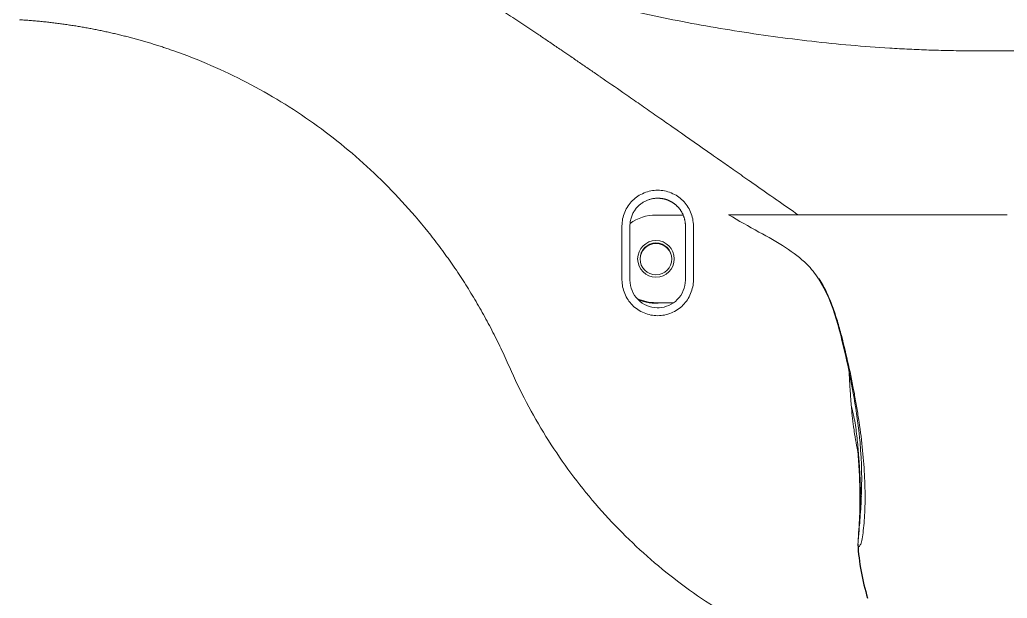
# Model space of a CAD drawing. Header units: inches. Extents: x 0.1 to 2.19, y 0.14 to 1.19.
# Drawn here: x 0.6948 to 0.9137, y 0.5096 to 0.6379 of the extents above; entities that cross this region are included whole.
import ezdxf

# ---------------------------------------------------------------- set-up
doc = ezdxf.new("R2010")
doc.units = ezdxf.units.IN
doc.header["$MEASUREMENT"] = 0

# ---------------------------------------------------------------- blocks, each defined once
blk = doc.blocks.new('bn30-2')
at = {"linetype": 'Continuous', "lineweight": 5}
for p, q in [((0.5170154432872991, 2.570489525365694), (0.5230362018504877, 2.570489525365694)), ((0.5094740763343353, 2.556087866803473), (0.5094740763343353, 2.568087866803474)), ((0.5112418432873014, 2.568063636766503), (0.5112418432873014, 2.556063636765764)), ((0.5235418432872976, 2.556063636766027), (0.5235418432872976, 2.568063636765764)), ((0.5253096102402637, 2.568087866803474), (0.5253096102402637, 2.556087866803473)), ((0.5170154432872991, 2.551034953091516), (0.5170154432872991, 2.550979597700852)), ((0.520845144058093, 2.550979597700852), (0.5170154432872991, 2.550979597700852))]:
    blk.add_line(p, q, dxfattribs=at)
blk.add_arc((0.6137853415818952, 2.500735480655464), 0.0521356214463489, 183.5584938926299, 197.0122618902306)
for centre, major_axis, ratio, start_param, end_param in [((0.5170154432872991, 2.560762239228602), (0.009728200000000065, 5.620504062164854e-16), 0.9999060604313121, 1.570796326794903, 2.202955658569159), ((0.5170154432872991, 2.560747233356487), (0.003530599999999997, 1.658158473808596e-16), 0.9999060604313119, 0.001501085161041904, 3.14009156842867), ((0.5170154432872991, 2.560736487568803), (0.003530599999999994, 1.757125803365789e-16), 0.999906060431312, 0.003023039753328224, 3.138569613836441), ((0.5170154432872991, 2.560725889105953), (0.003530600000000004, 1.571984729886732e-16), 0.9999060604313124, 0.004524135179353905, 3.137068518410401), ((0.5170154432872991, 2.560715143318269), (0.003530600000000002, 1.460122170740541e-16), 0.999906060431312, 0.006046107133994404, 3.135546546455754), ((0.5170154432872991, 2.560704544855419), (0.003530599999999997, 1.855286757557195e-16), 0.9999060604313118, 0.007547226543981505, 3.134045427045745), ((0.5170154432872991, 2.560693799067735), (0.003530600000000004, 1.912912103024799e-16), 0.999906060431312, 0.009069229771521548, 3.132523423818226), ((0.5170154432872991, 2.560683200604885), (0.0035306, 1.591120898231102e-16), 0.9999060604313118, 0.01057038688648855, 3.131022266703265), ((0.5170154432872991, 2.560672454817201), (0.003530599999999988, 2.351580302012435e-16), 0.9999060604313119, 0.01209243530004137, 3.129500218289682), ((0.5170154432872991, 2.560661856354351), (0.003530599999999997, 1.702088990584993e-16), 0.9999060604313121, 0.01359364384406097, 3.127999009745686), ((0.5170154432872991, 2.560651110566667), (0.003530600000000002, 2.374728018395001e-16), 0.9999060604313118, 0.01511575136053244, 3.126476902229177), ((0.5170154432872991, 2.560640512103816), (0.003530600000000002, 1.575562597055935e-16), 0.9999060604313117, 0.01661702506191452, 3.124975628527852), ((0.5170154432872991, 2.560762239228602), (-0.009728199999999979, -6.220773123335146e-16), 0.9999060604313121, 1.118678316611946, 1.570796326794897), ((0.5170154432872991, 2.560635165533057), (0.009728200000000065, 1.659783421814609e-15), 0.9999060604313117, 4.283611035452913, 4.833895996485117)]:
    blk.add_ellipse(centre, major_axis=major_axis, ratio=ratio, start_param=start_param, end_param=end_param, dxfattribs=at)
for centre, major_axis, ratio in [((0.5170154432872991, 2.560762239228602), (0.004067376971066049, 2.600915826574293e-16), 0.999906060431312), ((0.5170154432872991, 2.560757831819338), (0.0035306, 2.257669619173857e-16), 0.9999060604313118)]:
    blk.add_ellipse(centre, major_axis=major_axis, ratio=ratio, dxfattribs=at)
for points, knots in [([(0.4688302841908225, 2.624923261775173), (0.4693492739718792, 2.624962989779107), (0.4700131704346262, 2.62493515883228), (0.4715434689848053, 2.624785356080615), (0.4724086680276258, 2.62466357540891), (0.4742612635307566, 2.624365738203117), (0.4752499833400137, 2.624189471422632), (0.4772852164182666, 2.623820000214316), (0.4783301099885762, 2.623627962503129), (0.4804819066770207, 2.623213372606415), (0.4815899274663806, 2.62298964504069), (0.4838703882815523, 2.622501436398331), (0.4850414460589931, 2.622238444714185), (0.4874334112138072, 2.621679706412039), (0.4886543582924858, 2.62138348089649), (0.4911333837799603, 2.620774309366993), (0.4923910660888851, 2.62046210757083), (0.4962036371043936, 2.61952108690263), (0.4987997855827544, 2.618884502821437), (0.5027556343160953, 2.617920405754163), (0.5040848676464122, 2.617596721850873), (0.5067618750891256, 2.616946578223406), (0.5081094982363226, 2.616620908066125), (0.5121734213930296, 2.615656736978643), (0.5149099366598548, 2.61503280740169), (0.5204218807324992, 2.613868286442155), (0.523198742525949, 2.613323401435927), (0.5315897316224607, 2.611781044668014), (0.5372612636036251, 2.610877817799391), (0.5458192334367951, 2.609707304143384), (0.5486813920069267, 2.60934882871139), (0.5544206850827962, 2.608698933986865), (0.5572981600361402, 2.608406457848638), (0.5630638698844024, 2.607893295367603), (0.5659519347906183, 2.60767262058458), (0.5702872706410957, 2.607409940496133), (0.5717328590378372, 2.607333529385478), (0.5746227571497968, 2.607199209716939), (0.5760653886073541, 2.607140931984624), (0.5789583296505683, 2.607041544950782), (0.5804099798801516, 2.60700071844785), (0.5833448933803496, 2.606938244204699), (0.5848265176372607, 2.606916478109291), (0.5870295995277672, 2.606895035802282), (0.5877607225315842, 2.606889757055107), (0.5892097981115825, 2.606882431604056), (0.591364368472, 2.606876238543293), (0.5955973377627402, 2.606880768133756), (0.5991248147065491, 2.606875106329049), (0.6020229655812059, 2.606889757321738), (0.6027540882745726, 2.606895036089213), (0.6049571689555506, 2.606916478455474), (0.6064387920377996, 2.60693824458815), (0.6093737048251668, 2.607000718930578), (0.610825355605833, 2.60704154549682), (0.613718297831177, 2.607140932654467), (0.6151609297835066, 2.607199210445089), (0.6180508279188004, 2.607333530208592), (0.6194964160198495, 2.607409941358767), (0.6238317511852784, 2.607672621557441), (0.6267198160757701, 2.607893296408015), (0.6324855269438956, 2.608406459162573), (0.6353630024405277, 2.608698935448274), (0.6411022955613959, 2.609348830366656), (0.6439644541607166, 2.609707305895846), (0.6525224243876409, 2.610877819877146), (0.658193956738387, 2.611781046988668), (0.6665849462219242, 2.61332340410204), (0.6693618082973387, 2.613868289262392), (0.6748737525601669, 2.615032810440816), (0.6776102674010005, 2.615656740001967), (0.6816741922096057, 2.616620911627699), (0.6830218161566464, 2.616946582025683), (0.6856988244283642, 2.617596725947337), (0.6870280575945458, 2.617920409857028), (0.6909839050953721, 2.618884506762683), (0.69358005335706, 2.619521090883417), (0.6973926251644968, 2.620462111871809), (0.6986503076087587, 2.620774313741414), (0.7011293331190416, 2.621383485350464), (0.7023502801422268, 2.621679710886006), (0.7047422454427945, 2.622238449279635), (0.7059133033991216, 2.62250144102962), (0.708193764615821, 2.622989649794057), (0.7093017856241985, 2.623213377412625), (0.7114535826502362, 2.623627967378177), (0.7124984763410964, 2.623820005107831), (0.7145337094513309, 2.624189476320289), (0.7155224291866773, 2.624365743087786), (0.7173750249277617, 2.624663580303242), (0.7182402244155242, 2.624785361008193), (0.7197705239836267, 2.624935163864215), (0.7204344208984921, 2.624962994872561), (0.7209534103403001, 2.624923266893418)], [0, 0, 0, 0, 0.0156250000000003, 0.0156250000000003, 0.0312500000000005, 0.0312500000000005, 0.0468750000000007, 0.0468750000000007, 0.062500000000001, 0.062500000000001, 0.0781250000000012, 0.0781250000000012, 0.0937500000000015, 0.0937500000000015, 0.109375000000002, 0.109375000000002, 0.125000000000002, 0.125000000000002, 0.156250000000002, 0.156250000000002, 0.171875000000002, 0.171875000000002, 0.187500000000002, 0.187500000000002, 0.218750000000002, 0.218750000000002, 0.250000000000002, 0.250000000000002, 0.312500000000002, 0.312500000000002, 0.343750000000002, 0.343750000000002, 0.375000000000002, 0.375000000000002, 0.406250000000002, 0.406250000000002, 0.421875000000002, 0.421875000000002, 0.437500000000002, 0.437500000000002, 0.453125000000002, 0.453125000000002, 0.468750000000002, 0.468750000000002, 0.476562500000002, 0.476562500000002, 0.484375000000002, 0.500000000000002, 0.523437500000002, 0.523437500000002, 0.531250000000002, 0.531250000000002, 0.546875000000002, 0.546875000000002, 0.562500000000002, 0.562500000000002, 0.578125000000002, 0.578125000000002, 0.593750000000002, 0.593750000000002, 0.625000000000002, 0.625000000000002, 0.656250000000002, 0.656250000000002, 0.687500000000002, 0.687500000000002, 0.750000000000001, 0.750000000000001, 0.781250000000001, 0.781250000000001, 0.8125, 0.8125, 0.828125, 0.828125, 0.84375, 0.84375, 0.875, 0.875, 0.890625, 0.890625, 0.90625, 0.90625, 0.921875, 0.921875, 0.9375, 0.9375, 0.953125, 0.953125, 0.96875, 0.96875, 0.984375, 0.984375, 1, 1, 1, 1]), ([(0.5484957391709884, 2.57055320786651), (0.5470248640621236, 2.571576354962467), (0.545554281735825, 2.572600229878979), (0.5440832232761608, 2.573625595399982), (0.5439575678202146, 2.573713180479423), (0.5438319088805699, 2.573800776428996), (0.5437062465075329, 2.573888383467505), (0.5421085025682117, 2.575002269919288), (0.5405101108537949, 2.576117946241055), (0.5389111093330214, 2.577235955867557), (0.538480015646499, 2.577537373274104), (0.5380488689615106, 2.577838961182778), (0.5376176706741376, 2.57814072970033), (0.5364491979811277, 2.578958470129045), (0.5352803464229581, 2.579777536709756), (0.5341100973497461, 2.580597987000736), (0.5331207025511588, 2.58129164211141), (0.5321305248096877, 2.581986304412297), (0.5311388649391233, 2.582681985422667), (0.5305248378243164, 2.583112745017061), (0.529910242218314, 2.58354389518739), (0.5292950885249397, 2.583975425174934), (0.5277417300715967, 2.585065105300799), (0.5261845699437728, 2.586157226819054), (0.5246246684258082, 2.58725169031316), (0.5245691471732741, 2.587290645326249), (0.5245136224539664, 2.587329603303907), (0.5244580940477235, 2.587368564279146), (0.5228425198395001, 2.588502116473194), (0.5212235997528012, 2.589638146834858), (0.5195948839005737, 2.590777742571944), (0.5190841411884648, 2.591135103996699), (0.5185724222735004, 2.591492803527075), (0.5180595945023327, 2.59185086376938), (0.5169372854550147, 2.592634468464802), (0.515809663526916, 2.593419802803709), (0.5146779862906712, 2.594207215520292), (0.5135871684365156, 2.594966198578653), (0.5124919408691966, 2.595727083704737), (0.5113928776438001, 2.596490349115498), (0.5108307374224168, 2.596880738109562), (0.5102675938807835, 2.59727174973731), (0.5097031908512122, 2.597663437140938), (0.5080356926720881, 2.598820656358598), (0.5063567109481397, 2.599983731308768), (0.5046618037318567, 2.601153285385486), (0.5046458098911231, 2.601164321778185), (0.5046298143676538, 2.601175358735624), (0.5046138171625216, 2.601186396260125), (0.5042723085832677, 2.601422025501471), (0.5039300335456574, 2.601657913305935), (0.5035870980725576, 2.601894053809168), (0.5032281006763029, 2.602141254324906), (0.5028683787715735, 2.602388732101296), (0.5025079406314958, 2.6026364465814), (0.5017870163348306, 2.603131908541414), (0.5010637956430344, 2.603628326072247), (0.5003381637903246, 2.60412552642866), (0.4996124385402894, 2.604622790780589), (0.4988843410274484, 2.605120842837167), (0.4981544985369553, 2.605619511373561), (0.4979955076929627, 2.605728142663885), (0.4978364318414634, 2.605836803392897), (0.4976772732001464, 2.605945491743995), (0.4971058753510036, 2.606335695439711), (0.4965334105304535, 2.606726255011701), (0.4959597290701581, 2.607117064781782), (0.4952262184363576, 2.607616755188374), (0.4944907817950295, 2.608116853469113), (0.4937533218274837, 2.608617122795557), (0.4930158477438837, 2.60911740169788), (0.4922763358997884, 2.609617851188617), (0.4915346275891608, 2.610118235353127), (0.4912279777876449, 2.610325112777218), (0.4909209611611374, 2.610531979451565), (0.490613568940617, 2.610738818351294), (0.489433823857901, 2.611532648378798), (0.4882485463412394, 2.612326069070434), (0.4870588763426582, 2.613117706466426), (0.4858522517935882, 2.613920625861809), (0.4846410434426431, 2.614721714830402), (0.4834262612141771, 2.615519676814188), (0.4831310074557749, 2.615713622090347), (0.4828355425570052, 2.61590738263245), (0.4825398715855869, 2.616100965660209), (0.4817837896837247, 2.616595991002377), (0.4810264244046323, 2.617089849652537), (0.4802678064390875, 2.61758264404552), (0.4795092158179344, 2.61807542067573), (0.4787493859276282, 2.618567133377354), (0.4779884625262483, 2.619057886121603), (0.4773763338597448, 2.619452674640883), (0.4767635166779272, 2.619846819594308), (0.4761499882121925, 2.620240419583737), (0.4756431468194293, 2.620565576080899), (0.4751358199849278, 2.620890360618738), (0.474628155515795, 2.621214979373519), (0.473749361374324, 2.621776911667894), (0.4728694559022699, 2.622338398705622), (0.4719891538929559, 2.62290071237161), (0.4713532239866822, 2.623306927594491), (0.470717088304113, 2.623713576569557), (0.4700807180046596, 2.62412110532744), (0.4696638681030194, 2.624388054182191), (0.4692469160998698, 2.624655378066123), (0.4688302802119466, 2.624923264335891)], [1.236082470615033e-09, 1.236082470615033e-09, 1.236082470615033e-09, 1.236082470615033e-09, 0.05847768346054194, 0.05847768346054194, 0.05847768346054194, 0.0634727533534899, 0.0634727533534899, 0.0634727533534899, 0.12698295497748, 0.12698295497748, 0.12698295497748, 0.1441054195871394, 0.1441054195871394, 0.1441054195871394, 0.190504333774783, 0.190504333774783, 0.190504333774783, 0.2297326018486449, 0.2297326018486449, 0.2297326018486449, 0.254022402191892, 0.254022402191892, 0.254022402191892, 0.3153579141127305, 0.3153579141127305, 0.3153579141127305, 0.317541016319697, 0.317541016319697, 0.317541016319697, 0.381057401144258, 0.381057401144258, 0.381057401144258, 0.400975258887415, 0.400975258887415, 0.400975258887415, 0.444564926228496, 0.444564926228496, 0.444564926228496, 0.4865807818712991, 0.4865807818712991, 0.4865807818712991, 0.508070721527871, 0.508070721527871, 0.508070721527871, 0.571561584207943, 0.571561584207943, 0.571561584207943, 0.5721607100691434, 0.5721607100691434, 0.5721607100691434, 0.584950858093392, 0.584950858093392, 0.584950858093392, 0.598340052850736, 0.598340052850736, 0.598340052850736, 0.625120226035023, 0.625120226035023, 0.625120226035023, 0.651903846141571, 0.651903846141571, 0.651903846141571, 0.6577384617215211, 0.6577384617215211, 0.6577384617215211, 0.678685403498492, 0.678685403498492, 0.678685403498492, 0.705468218705794, 0.705468218705794, 0.705468218705794, 0.73225154657496, 0.73225154657496, 0.73225154657496, 0.7433247704520661, 0.7433247704520661, 0.7433247704520661, 0.785822857738838, 0.785822857738838, 0.785822857738838, 0.8289266053914509, 0.8289266053914509, 0.8289266053914509, 0.839403004532894, 0.839403004532894, 0.839403004532894, 0.866192972277867, 0.866192972277867, 0.866192972277867, 0.892981974378383, 0.892981974378383, 0.892981974378383, 0.9145325221771646, 0.9145325221771646, 0.9145325221771646, 0.9323356238603, 0.9323356238603, 0.9323356238603, 0.963153737812175, 0.963153737812175, 0.963153737812175, 0.985416734044783, 0.985416734044783, 0.985416734044783, 0.9999999535910452, 0.9999999535910452, 0.9999999535910452, 0.9999999535910452]), ([(0.3759673979068197, 2.613805789304728), (0.3763588587913986, 2.613779983262006), (0.3771408680894766, 2.613728431328838), (0.3783115502711496, 2.613637812576805), (0.3794786279324427, 2.613537647401394), (0.3806418904452826, 2.61342704696736), (0.3818012060080207, 2.613306339787741), (0.3829564243294001, 2.613175533296769), (0.3841074026892599, 2.613034724497155), (0.3852539990589747, 2.612883990264926), (0.3863960740124313, 2.612723416554473), (0.3875334902878649, 2.612553090525715), (0.3886661129738371, 2.612373102565051), (0.3897938095258127, 2.612183545663683), (0.3909164498250135, 2.611984515499145), (0.3920339062229985, 2.611776110327206), (0.393146053587131, 2.611558430922592), (0.3942527693426996, 2.611331580504967), (0.3953539335129719, 2.611095664667239), (0.3964494287566467, 2.610850791301836), (0.397539140402948, 2.610597070526147), (0.3986229564842745, 2.610334614606948), (0.3997007677662552, 2.610063537884088), (0.4007724677757878, 2.609783956693185), (0.4018379528251117, 2.609495989288341), (0.4028971220389792, 2.609199755761942), (0.4039498773587269, 2.608895377972601), (0.4049961236206983, 2.608582979440897), (0.4060357683472802, 2.608262685362753), (0.4070687225930243, 2.60793462218524), (0.4080948978641104, 2.607598918805174), (0.409114217597967, 2.607255701745515), (0.4125725237964701, 2.606058056707035), (0.4183792813520526, 2.603785278973731), (0.4263142261762667, 2.600010483428605), (0.433908978870619, 2.595715524921808), (0.4411488422183467, 2.590923267818155), (0.4480419056171456, 2.585636865070633), (0.4545903482962927, 2.579851338276661), (0.4607662271235142, 2.573582075649284), (0.4650558855086899, 2.568580849601325), (0.4677498412497343, 2.565157536995912), (0.4690329356136829, 2.563471456792556), (0.4702965012474536, 2.56175370753872), (0.4715395689597699, 2.56000470748878), (0.4727611586494191, 2.558224942163335), (0.4739603079470172, 2.556414935077278), (0.4751360670945033, 2.554575255458907), (0.4762875024035935, 2.552706515552686), (0.4774136994741838, 2.550809371477435), (0.4785137586095232, 2.548884519524151), (0.4795868218205186, 2.546932706391225), (0.4806319803576713, 2.54495468708015), (0.4816486310729076, 2.542951378581201), (0.4826351470016306, 2.540923277701104), (0.4835938761395937, 2.538872640660905), (0.4842052218199839, 2.53749000422664), (0.4845114184817731, 2.536797501319988)], [0, 0, 0, 0, 0.00839945631908544, 0.0167793340256008, 0.0251391966618685, 0.0334786135992594, 0.0417971600665181, 0.0500944171731965, 0.0583699719283261, 0.0666234172544994, 0.0748543519974983, 0.0830623809316473, 0.0912471147610444, 0.0994081701168479, 0.107545169550785, 0.11565774152506, 0.123745520398834, 0.131808146411459, 0.139845265662637, 0.147856530089688, 0.1558415974421, 0.163800131253534, 0.171731800811479, 0.17963628112469, 0.187513252888633, 0.195362402449044, 0.203183421763829, 0.210976008363416, 0.21873986530974, 0.226474701154016, 0.234180229893433, 0.24185617092693, 0.249502249010177, 0.312538460854459, 0.375234611464957, 0.437485567945947, 0.499189295812085, 0.56097477901336, 0.623324121409305, 0.686123581520145, 0.749247298533755, 0.764268423757844, 0.779389713802159, 0.794608642859264, 0.809922579082247, 0.825328784532763, 0.840824415432413, 0.85640652273322, 0.872072053021628, 0.887817849768969, 0.903640654939681, 0.919537110966707, 0.935503763101508, 0.951537062144021, 0.967633367555588, 0.983788950955588, 1, 1, 1, 1]), ([(0.5094740763343353, 2.568087866803474), (0.5094756606218169, 2.569123255668259), (0.5096809262520878, 2.570132151543852), (0.5100890713168695, 2.57111363059024), (0.5104972163816583, 2.572095109636621), (0.5110672615208856, 2.572950296103073), (0.5117986409329376, 2.573679845132133), (0.5125300203449825, 2.574409394161194), (0.5133868103039774, 2.574977119935262), (0.514369120569846, 2.575383593658792), (0.5153514308357074, 2.575790067382314), (0.5163588698078883, 2.575993263870885), (0.5173912192433718, 2.575993413715899), (0.5184235686788554, 2.575993563560907), (0.5194309915959465, 2.575790283174406), (0.5204134101336919, 2.575384071746917), (0.5213958286714302, 2.574977860319422), (0.5222525710360202, 2.574410063779993), (0.5229841619293367, 2.57368072642376), (0.5237157528226462, 2.572951389067519), (0.5242857677729873, 2.5720961707692), (0.5246942628581053, 2.571114477898206), (0.5251027579432161, 2.570132785027205), (0.5253080249837723, 2.569123889026351), (0.5253096102402637, 2.568087866803474)], [0, 0, 0, 0, 0.125, 0.125, 0.125, 0.25, 0.25, 0.25, 0.375, 0.375, 0.375, 0.5, 0.5, 0.5, 0.625, 0.625, 0.625, 0.75, 0.75, 0.75, 0.875, 0.875, 0.875, 1, 1, 1, 1]), ([(0.5235418432872976, 2.568063636765764), (0.5235410086092571, 2.568140646093021), (0.5235393460296507, 2.568294039534564), (0.5235259872117624, 2.568522870351508), (0.5235049370554634, 2.568749197973126), (0.5234756543054999, 2.568972732728312), (0.5234385883814241, 2.569193201112682), (0.5233939354714252, 2.56941034581638), (0.5233419665776395, 2.569623925637465), (0.523282939598829, 2.569833715372738), (0.5232171215174404, 2.570039505665058), (0.5231447814930164, 2.570241102815892), (0.5230661916914201, 2.570438328564165), (0.5229816261078781, 2.570631019834309), (0.522891359961335, 2.57081902845583), (0.5227956689791853, 2.57100222085699), (0.5226948287527051, 2.571180477734877), (0.5225891141158101, 2.571353693704246), (0.5224787985597317, 2.571521776927312), (0.5223641536801793, 2.571684648726752), (0.5222454486577419, 2.571842243183966), (0.5221229497709317, 2.571994506724678), (0.5219969199416283, 2.572141397693713), (0.5218676183123918, 2.572282885920949), (0.5217352998551448, 2.572418952280131), (0.521600215010551, 2.572549588242282), (0.5214626093575276, 2.57267479542525), (0.5213227233120392, 2.572794585141075), (0.5211807918544906, 2.572908977942369), (0.5210370442848031, 2.573018003169295), (0.5208917040044412, 2.573121698498262), (0.5207449883243243, 2.573220109493569), (0.5205971082978635, 2.573313289163124), (0.5204482685780505, 2.573401297519169), (0.5202986672977588, 2.573484201145071), (0.5201484959721299, 2.573562072768929), (0.5199979394222183, 2.573634990844894), (0.5198471757188159, 2.573703039142799), (0.519696376145447, 2.573766306346855), (0.5195457051796097, 2.573824885663889), (0.5193953204912916, 2.57387887444176), (0.5192453729576698, 2.573928373798246), (0.5190960066931964, 2.573973488260926), (0.5189473590939642, 2.574014325418325), (0.5187995608956015, 2.574050995582574), (0.5186527362435029, 2.574083611463891), (0.5185070027750385, 2.574112287856977), (0.5183624717115194, 2.574137141339435), (0.5182192479634153, 2.574158289982556), (0.5180774302326441, 2.574175853073612), (0.5179371111667876, 2.574189950852762), (0.5177983773613235, 2.574200704253343), (0.5176613099520182, 2.574208234686381), (0.5175259830797927, 2.574212663719514), (0.5173372576552353, 2.574214712610583), (0.5170914884260398, 2.574208771464512), (0.5167857659935748, 2.574186334805816), (0.5164724770955473, 2.574147340806533), (0.5161526259912961, 2.574090494286978), (0.515827356885751, 2.574014526794976), (0.5154979680149836, 2.573918211109955), (0.5151659139358529, 2.573800377421421), (0.5148328094438241, 2.573659930816817), (0.5145004310722356, 2.573495870120475), (0.5141707169965812, 2.573307307974282), (0.5138457647965708, 2.573093492051051), (0.5135278269092112, 2.572853827245837), (0.5132193034844192, 2.572587898653182), (0.5129227324522887, 2.572295495095041), (0.5126407763704464, 2.571976632919394), (0.5123762065781747, 2.571631579742764), (0.51213188158831, 2.571260877761638), (0.5119107306199879, 2.570865366208778), (0.5117156995584153, 2.570446202485272), (0.5115498230832927, 2.57000488144174), (0.5114157932422074, 2.569543252281711), (0.5113174437446304, 2.56906353235707), (0.5112538610105233, 2.568568317723958), (0.5112458733961276, 2.568232880069758), (0.5112418432873014, 2.568063636765764)], [0, 0, 0, 0, 0.0119589097959095, 0.0238207292048014, 0.0355854583069401, 0.0472530971937288, 0.0588236459680066, 0.0702971047443609, 0.0816734736494495, 0.0929527528223395, 0.104134942414861, 0.115220042591973, 0.12620805353215, 0.137098975427783, 0.147892808485597, 0.158589552927092, 0.169189208989002, 0.179691776923774, 0.190097257000067, 0.200405649503285, 0.210616954736121, 0.220731173019141, 0.230748304691382, 0.240668350110992, 0.250491309655897, 0.260217183724493, 0.269845972736394, 0.27937767713319, 0.28881229737927, 0.29814983396267, 0.307390287395972, 0.316533658217257, 0.325579946991094, 0.334529154309597, 0.343381280793534, 0.352136327093494, 0.36079429389113, 0.369355181900457, 0.377818991869241, 0.386185724580455, 0.394455380853831, 0.402627961547493, 0.4107034675597, 0.418681899830688, 0.426563259344623, 0.434347547131684, 0.442034764270271, 0.449624911889355, 0.457117991170983, 0.464514003352943, 0.471812949731614, 0.479014831664993, 0.486119650575948, 0.493127407955681, 0.500038105367439, 0.515425228342304, 0.531285783437077, 0.547619779157441, 0.564427222286895, 0.581708118046803, 0.599462470235096, 0.61769028134698, 0.636391552680358, 0.655566284428243, 0.675214475760045, 0.695336124893287, 0.715931229157088, 0.73699978504851, 0.758541788282712, 0.780557233837716, 0.803046115994462, 0.826008428372729, 0.849444163963431, 0.873353315157721, 0.89773587377326, 0.922591831077992, 0.947921177811697, 0.973723904205563, 1, 1, 1, 1]), ([(0.5331114821009422, 2.570553026777915), (0.5331115893415728, 2.570552964860639), (0.5331349114608983, 2.570553113569282), (0.5331833209531354, 2.570553212140922), (0.5332445593117541, 2.570553336834756), (0.533346316545213, 2.570553138745041), (0.5334899022513326, 2.570553122262076), (0.5335307156517146, 2.570553117576885), (0.5335749078721506, 2.570553126564981), (0.5336224067224649, 2.57055312470041), (0.5338873149959937, 2.570553114301418), (0.5342538991520271, 2.570552998550731), (0.534708750274902, 2.570553017421844), (0.5349908573853241, 2.570553029126053), (0.5353070535006097, 2.570553247921104), (0.5356536617434529, 2.570553210050541), (0.5359631411588168, 2.570553176236686), (0.5362973591255411, 2.570552800813651), (0.5366524161636193, 2.570552644566348), (0.5368056862394539, 2.57055257711793), (0.5369628406049856, 2.570552549453879), (0.5371238510551848, 2.570552558144477), (0.5376811190304096, 2.570552588223244), (0.5382844949011911, 2.570553177544845), (0.5389334558431216, 2.57055324406663), (0.5389958433945594, 2.570553250461671), (0.5390586341820054, 2.570553256626226), (0.5391218408286207, 2.57055325243762), (0.540001815772456, 2.570553194123072), (0.5409629341382853, 2.570551353717683), (0.5419986944076456, 2.570552231141519), (0.5424039786738533, 2.570552574470078), (0.542820591591699, 2.570553297248971), (0.5432494271045627, 2.570553322220292), (0.5438725949454337, 2.570553358507681), (0.5445241578098532, 2.570548705677304), (0.5451911939754268, 2.570550000773274), (0.5455704003086339, 2.5705507370281), (0.5459545890473763, 2.570553453014433), (0.5463482049220616, 2.570553397609167), (0.5470438108323208, 2.57055329969586), (0.5477602479952566, 2.570553169930548), (0.5484957392747631, 2.570553207794319)], [0.3990284752645044, 0.3990284752645044, 0.3990284752645044, 0.3990284752645044, 0.437500000000001, 0.437500000000001, 0.437500000000001, 0.4861667576794074, 0.4861667576794074, 0.4861667576794074, 0.500000000000001, 0.500000000000001, 0.500000000000001, 0.57715008502595, 0.57715008502595, 0.57715008502595, 0.625000000000001, 0.625000000000001, 0.625000000000001, 0.6677242110280873, 0.6677242110280873, 0.6677242110280873, 0.6861672845687099, 0.6861672845687099, 0.6861672845687099, 0.75, 0.75, 0.75, 0.7561365277327114, 0.7561365277327114, 0.7561365277327114, 0.8415704328021139, 0.8415704328021139, 0.8415704328021139, 0.875, 0.875, 0.875, 0.9235786055185307, 0.9235786055185307, 0.9235786055185307, 0.9511952713334657, 0.9511952713334657, 0.9511952713334657, 1, 1, 1, 1]), ([(0.5530360526823941, 2.556353961595313), (0.5523070175754867, 2.557506140076256), (0.55144705960425, 2.558599367924479), (0.5490694261761391, 2.560955597579735), (0.5474368342937481, 2.56215828166561), (0.543841262127394, 2.564496354658147), (0.5418282277810746, 2.565624425965808), (0.5375794653252086, 2.567971903844658), (0.5353269917528962, 2.569214850398239), (0.5331114850630598, 2.570553032730672)], [0, 0, 0, 0, 0.431868285225663, 0.431868285225663, 1.034290472038078, 1.034290472038078, 1.71996800357987, 1.71996800357987, 2.508796545812248, 2.508796545812248, 2.508796545812248, 2.508796545812248]), ([(0.5948918432873, 2.570553207358245), (0.5945815757276449, 2.570552892764532), (0.594271307940069, 2.570552996611752), (0.5939610532133912, 2.570552978247058), (0.5936787896651765, 2.570552961539228), (0.5933965359075231, 2.57055284371306), (0.5931143132044312, 2.570552850210845), (0.5928616681365639, 2.570552856027646), (0.5926090484844906, 2.570552961489945), (0.5923564873703597, 2.570553040892108), (0.5922566921374326, 2.570553072266527), (0.5921569074974897, 2.570553102876929), (0.5920571307993896, 2.570553130220333), (0.5919471136855492, 2.570553160370082), (0.5918371178333786, 2.570553186554399), (0.5917271381125175, 2.570553205444249), (0.5917141880199068, 2.570553207668524), (0.5917012381511171, 2.570553209791669), (0.5916882884978989, 2.570553211808239), (0.5915445589927586, 2.570553234190335), (0.5914008611787978, 2.570553227530581), (0.5912571969067884, 2.570553205982911), (0.5908824254777514, 2.570553149772351), (0.5905078844924674, 2.570552992258499), (0.5901335819921059, 2.570552984707405), (0.5898316388663574, 2.570552978616078), (0.5895298648490339, 2.570553052836736), (0.5892282135588758, 2.570553119742158), (0.5890654597642708, 2.5705531558405), (0.5889027450415298, 2.570553189733502), (0.5887400690045581, 2.570553207652388), (0.5886576260604599, 2.570553216733543), (0.5885751930599668, 2.570553221711869), (0.5884927700002649, 2.570553220794643), (0.5874231525825238, 2.570553208891724), (0.5863551554739104, 2.570553287338413), (0.5852901194945801, 2.570553258257682), (0.5847255862933238, 2.570553242843147), (0.5841619222109173, 2.570553217080416), (0.583599297326316, 2.57055320766586), (0.583113019434883, 2.570553199528845), (0.5826275559540903, 2.570553202855578), (0.5821430820699405, 2.570553234756538), (0.5810685356206164, 2.57055330551178), (0.5799987810312928, 2.570553294925048), (0.5789356323843862, 2.57055321399546), (0.5786374982539328, 2.570553191300732), (0.578339880559696, 2.570553174065431), (0.5780428228171033, 2.570553164317658), (0.5774591776605362, 2.570553145165682), (0.5768779001897002, 2.570553154486632), (0.5762993218026295, 2.570553207462851), (0.5761678239229937, 2.570553219503154), (0.576036465447082, 2.570553233797682), (0.5759052502343422, 2.570553250523233), (0.5748801309714153, 2.570553381191615), (0.5738639073954701, 2.570553304028323), (0.5728587733581278, 2.570553258852243), (0.5727800161779442, 2.570553255312475), (0.5727013216252459, 2.570553252248565), (0.5726226908031578, 2.570553249619543), (0.5716978119399698, 2.570553218696226), (0.5707826488083612, 2.57055324701048), (0.5698771480271532, 2.570553267887959), (0.5693859407706299, 2.570553279213371), (0.568897616372638, 2.570553288208423), (0.5684121198611933, 2.570553271815236), (0.5679265529403779, 2.570553255419675), (0.567443814664756, 2.570553213870426), (0.5669637527490963, 2.570553275453072), (0.5664538190846002, 2.57055334086769), (0.5659469050777375, 2.570553521917169), (0.5654431441351377, 2.570553511822233), (0.5649982035544028, 2.570553502906009), (0.5645557230498, 2.570553345375885), (0.5641153952783142, 2.570553282194808), (0.5635357596480901, 2.570553199024936), (0.5629598188642717, 2.570553197812721), (0.5623876362382916, 2.570553223409732), (0.5620332650841604, 2.570553239262779), (0.5616802329793416, 2.570553265533377), (0.5613286770868129, 2.570553289152883), (0.5608644885264553, 2.570553320339684), (0.5604028013189009, 2.570553430685287), (0.5599439785997973, 2.570553402938195), (0.5594941805389269, 2.570553375736864), (0.5590471354165416, 2.570553216140667), (0.5586026856320814, 2.570553298395772), (0.5581763581960502, 2.570553377296932), (0.5577524187126244, 2.570553678564103), (0.5573315316801555, 2.570553686703889), (0.5568660794424503, 2.570553695705549), (0.5564043602183659, 2.57055334638774), (0.5559459752350477, 2.570553306001649), (0.5555366896501539, 2.57055326994147), (0.5551300623000586, 2.570553480195372), (0.554726679017584, 2.570553527737403), (0.5542697464960824, 2.570553581590652), (0.553816976523116, 2.570553426749719), (0.5533684152972711, 2.570553306841205), (0.5532360607081159, 2.570553271460433), (0.5531040755687897, 2.570553236305685), (0.5529724517007466, 2.570553211450836), (0.5529452461568027, 2.570553206313548), (0.5529180553465167, 2.570553201649943), (0.5528908792626268, 2.570553197547284), (0.5527357052497166, 2.570553174121287), (0.5525810114261063, 2.570553168972587), (0.5524267960229352, 2.570553198422076), (0.5523217237962896, 2.570553218487021), (0.5522168736456763, 2.570553254615689), (0.5521122448203997, 2.5705533120098), (0.5518693755269979, 2.570553445235689), (0.5516276835078244, 2.57055371694873), (0.5513877834841878, 2.570553651192689), (0.551217608429603, 2.570553604548103), (0.5510483350199493, 2.570553387907076), (0.5508796324944072, 2.570553328536541), (0.5506655709847053, 2.570553253203073), (0.5504524288165058, 2.570553431416563), (0.550240752868433, 2.570553438959486), (0.5500504798915031, 2.570553445739733), (0.5498613912823558, 2.570553314375033), (0.5496732302683185, 2.570553314150516), (0.5494665568748971, 2.570553313903901), (0.5492610037349621, 2.570553472202441), (0.5490571735103771, 2.570553334548002), (0.5489864508087194, 2.570553286786222), (0.5489159346850414, 2.570553203891549), (0.5488455647573645, 2.570553139755944), (0.5487861684800635, 2.570553085621796), (0.548726876332907, 2.570553044856744), (0.5486676511492803, 2.5705530500273), (0.5486339188134863, 2.570553052972244), (0.5486002086865724, 2.570553071333379), (0.5485665136511599, 2.57055311113713), (0.5485429193334426, 2.570553139008958), (0.5485193324137327, 2.570553177394949), (0.5484957504243297, 2.570553228369022)], [0, 0, 0, 0, 0.0181552875561708, 0.0181552875561708, 0.0181552875561708, 0.0346726052433448, 0.0346726052433448, 0.0346726052433448, 0.0494588673064568, 0.0494588673064568, 0.0494588673064568, 0.05530140752382373, 0.05530140752382373, 0.05530140752382373, 0.06174358715558482, 0.06174358715558482, 0.06174358715558482, 0.0625021526636418, 0.0625021526636418, 0.0625021526636418, 0.07092154762641865, 0.07092154762641865, 0.07092154762641865, 0.0928848975787669, 0.0928848975787669, 0.0928848975787669, 0.1106023387659226, 0.1106023387659226, 0.1106023387659226, 0.1201616573500154, 0.1201616573500154, 0.1201616573500154, 0.125006245294723, 0.125006245294723, 0.125006245294723, 0.187875249018389, 0.187875249018389, 0.187875249018389, 0.2211996067119555, 0.2211996067119555, 0.2211996067119555, 0.250001920360663, 0.250001920360663, 0.250001920360663, 0.313884463622376, 0.313884463622376, 0.313884463622376, 0.3317987661443741, 0.3317987661443741, 0.3317987661443741, 0.366995949725105, 0.366995949725105, 0.366995949725105, 0.374995479457826, 0.374995479457826, 0.374995479457826, 0.437491830697538, 0.437491830697538, 0.437491830697538, 0.4423887262486463, 0.4423887262486463, 0.4423887262486463, 0.499987452427132, 0.499987452427132, 0.499987452427132, 0.531233049175826, 0.531233049175826, 0.531233049175826, 0.56248317733322, 0.56248317733322, 0.56248317733322, 0.595677837953924, 0.595677837953924, 0.595677837953924, 0.624996608673981, 0.624996608673981, 0.624996608673981, 0.6635910495516149, 0.6635910495516149, 0.6635910495516149, 0.687493831523182, 0.687493831523182, 0.687493831523182, 0.719054667758985, 0.719054667758985, 0.719054667758985, 0.749994728804556, 0.749994728804556, 0.749994728804556, 0.779673215233083, 0.779673215233083, 0.779673215233083, 0.812494178708267, 0.812494178708267, 0.812494178708267, 0.841799561130972, 0.841799561130972, 0.841799561130972, 0.874995240937012, 0.874995240937012, 0.874995240937012, 0.8847901146558805, 0.8847901146558805, 0.8847901146558805, 0.8868146324835988, 0.8868146324835988, 0.8868146324835988, 0.898374523040225, 0.898374523040225, 0.898374523040225, 0.906250671696764, 0.906250671696764, 0.906250671696764, 0.924533154118282, 0.924533154118282, 0.924533154118282, 0.937501983369891, 0.937501983369891, 0.937501983369891, 0.953957736831536, 0.953957736831536, 0.953957736831536, 0.968749616718379, 0.968749616718379, 0.968749616718379, 0.984996808129569, 0.984996808129569, 0.984996808129569, 0.9906340745031, 0.9906340745031, 0.9906340745031, 0.9953922524321923, 0.9953922524321923, 0.9953922524321923, 0.9981023234836214, 0.9981023234836214, 0.9981023234836214, 1, 1, 1, 1]), ([(0.5253096102402637, 2.556087866803473), (0.525311195447415, 2.555051876913474), (0.5251088191242701, 2.554041690936323), (0.5247028680677133, 2.553057805313323), (0.5242969170111493, 2.552073919690315), (0.5237281972103673, 2.551215885738721), (0.5229968503618565, 2.550483465327225), (0.5222655035133457, 2.54975104491573), (0.5214074913168503, 2.549180468802263), (0.5204226140804735, 2.54877159954637), (0.5194377368441039, 2.548362730290471), (0.5184275490776784, 2.548158240976612), (0.5173924670105876, 2.548158090631581), (0.5163573849434897, 2.548157940286544), (0.5153472135512303, 2.548362513634871), (0.5143622271719153, 2.548771120419886), (0.5133772407925932, 2.549179727204901), (0.5125192771432552, 2.549750373519167), (0.5117877170246459, 2.550482583507886), (0.5110561569060366, 2.551214793496605), (0.5104874681813811, 2.552072858227973), (0.5100811679004735, 2.553056958787707), (0.5096748676195588, 2.554041059347448), (0.5094724901602703, 2.555051244943364), (0.5094740763343353, 2.556087866803473)], [0, 0, 0, 0, 0.125, 0.125, 0.125, 0.25, 0.25, 0.25, 0.375, 0.375, 0.375, 0.5, 0.5, 0.5, 0.625, 0.625, 0.625, 0.75, 0.75, 0.75, 0.875, 0.875, 0.875, 1, 1, 1, 1]), ([(0.5112418432873014, 2.556063636765764), (0.5112418432873014, 2.5544535672745), (0.5119041822485002, 2.552852946654603), (0.5130431941896987, 2.551714872455534), (0.5141506658591126, 2.550608312561323), (0.5156933620201656, 2.549950940869977), (0.5172585364325499, 2.549915162271816), (0.5173029636221642, 2.549914146702847), (0.5173474025282161, 2.549913636765766), (0.5173918432872995, 2.549913636765766), (0.517490798136464, 2.549913636765766), (0.5175897611899458, 2.549916165620182), (0.5176885895944494, 2.549921175065741), (0.5191976141651367, 2.549997664982406), (0.5206715504027457, 2.550646810527304), (0.5217404923849003, 2.551714872455534), (0.5228794576294078, 2.55285289999636), (0.5235418432872976, 2.554453509189955), (0.5235418432872976, 2.556063636765764)], [0, 0, 0, 0, 0.2500305758666993, 0.2500305758666993, 0.2500305758666993, 0.493137578735874, 0.493137578735874, 0.493137578735874, 0.500038126577483, 0.500038126577483, 0.500038126577483, 0.515403360766011, 0.515403360766011, 0.515403360766011, 0.7500172457295141, 0.7500172457295141, 0.7500172457295141, 1, 1, 1, 1]), ([(0.5617865512353859, 2.497472750341792), (0.5618294656797289, 2.498066103109061), (0.5618827621621634, 2.498659159800894), (0.562004590189531, 2.500092440769876), (0.5621033134239823, 2.501301188964788), (0.5623482901649339, 2.504440341735311), (0.5624576607720542, 2.505964340473284), (0.5626793155581424, 2.511317201910018), (0.562660392603199, 2.515467254931842), (0.5617760448191689, 2.525569318650597), (0.5607279835157186, 2.531720374705877), (0.55794620499681, 2.544170055439231), (0.5565410348102517, 2.550814261558607), (0.55303594996181, 2.556353896807956)], [0, 0, 0, 0, 0.5716455514156735, 0.5716455514156735, 1.351581347900109, 1.351581347900109, 2.214596607818174, 2.214596607818174, 3.93812494305844, 3.93812494305844, 6.031095867354977, 6.031095867354977, 8.10273694782482, 8.10273694782482, 8.10273694782482, 8.10273694782482]), ([(0.5530360527112137, 2.556353961585629), (0.5530360546475634, 2.556353958510272), (0.5530363724644403, 2.556353949289587), (0.5530370045294788, 2.556353933062724), (0.553039355601527, 2.556353872704186), (0.5530460560434634, 2.556353714925216), (0.5530568124844066, 2.556353731247853), (0.5530655087434582, 2.556353744444216), (0.5530768850172478, 2.556353820253705), (0.5530911437521979, 2.556353560114026), (0.553095537369785, 2.556353479955845), (0.5531002539500633, 2.556353378752682), (0.5531053020249814, 2.556353244459281), (0.5531244182074886, 2.556352735913499), (0.5531482669747305, 2.556351809654821), (0.5531751799946676, 2.556352964016583)], [0.94891336454445, 0.94891336454445, 0.94891336454445, 0.94891336454445, 0.953113683870134, 0.953113683870134, 0.953113683870134, 0.968737476901566, 0.968737476901566, 0.968737476901566, 0.9813688437498538, 0.9813688437498538, 0.9813688437498538, 0.985261012001116, 0.985261012001116, 0.985261012001116, 0.9999999768301837, 0.9999999768301837, 0.9999999768301837, 0.9999999768301837]), ([(0.5617865643065727, 2.49747274799995), (0.5617848876475904, 2.497449372837345), (0.5617806710301068, 2.497373137241951), (0.5617820910171716, 2.49730288108826), (0.5617916065842223, 2.497204777503761), (0.5618001691558305, 2.497154671933849), (0.561839549031923, 2.497013175936971), (0.5618839568861773, 2.496933725328951), (0.561985826263026, 2.496918136712154), (0.5620257433475118, 2.496930302884216), (0.5621182963002411, 2.497002278068322), (0.5622749488778567, 2.497180249576843), (0.5624586920111909, 2.49759162341568), (0.5626808679221753, 2.498389148151681), (0.5627774516317459, 2.498920347663606), (0.5629478192329316, 2.500153298072519), (0.5630222856265945, 2.500853016058009), (0.56315873105234, 2.502319396921266), (0.5632197024524288, 2.503090912974116), (0.5633140456190233, 2.50471723401597), (0.5633466248128798, 2.505573701683396), (0.5633752116393325, 2.507367910514986), (0.5633725354484724, 2.508302890603382), (0.563338125261609, 2.510217524659055), (0.5633068380802513, 2.511195435202303), (0.563171649420859, 2.51416931360766), (0.5630243153089651, 2.516208556349142), (0.5626142043771409, 2.520347020012906), (0.5623512193669598, 2.522447526977892), (0.561887686495929, 2.525609202878279), (0.5617221597418975, 2.526664318544306), (0.561371422219878, 2.528774837871588), (0.5611859235406058, 2.5298309504701), (0.5605988314156676, 2.53300778722334), (0.5601669629520387, 2.53513862770437), (0.559215673072444, 2.53943015367782), (0.5586972260856626, 2.541590965737264), (0.5578453635604106, 2.544829024089594), (0.5575469936833315, 2.545907712143297), (0.556897328817179, 2.548057973345756), (0.5565467252032477, 2.549130578031786), (0.5557644173013188, 2.551256796781153), (0.5553319868263458, 2.552309327366274), (0.5543491741430557, 2.554370426742132), (0.553797489799166, 2.55537943779207), (0.5531756994694561, 2.556352956774759)], [0.243395773510433, 0.243395773510433, 0.243395773510433, 0.243395773510433, 0.25, 0.265625, 0.265625, 0.28125, 0.28125, 0.3125, 0.3125, 0.328125, 0.328125, 0.34375, 0.375, 0.375, 0.40625, 0.40625, 0.4375, 0.4375, 0.46875, 0.46875, 0.5, 0.5, 0.53125, 0.53125, 0.5625, 0.5625, 0.625, 0.625, 0.6875, 0.6875, 0.71875, 0.71875, 0.75, 0.75, 0.8125, 0.8125, 0.875000000000001, 0.875000000000001, 0.90625, 0.90625, 0.9375, 0.9375, 0.96875, 0.96875, 0.9999973164065108, 0.9999973164065108, 0.9999973164065108, 0.9999973164065108]), ([(0.4845114184219383, 2.536797501263024), (0.4868389056024753, 2.531466317628059), (0.4895532804358353, 2.526304087915889), (0.4956989973436521, 2.516425574576807), (0.499130294315826, 2.511709363446464), (0.5066379530556375, 2.502821735959451), (0.5107142597259582, 2.498650384827421), (0.5194265162765248, 2.490939908324734), (0.5240624022191369, 2.487400839539831), (0.5337966668374676, 2.481029108657118), (0.5388949740752267, 2.478196493320254), (0.5494472379761604, 2.47329704552827), (0.5549011171982272, 2.471230249029276), (0.5660502281300523, 2.46790576598206), (0.5717453780185551, 2.466648103831602), (0.5832576751279959, 2.464968259384804), (0.5890747378623189, 2.464546089416523), (0.6007089487122812, 2.464546089416523), (0.6065260114466042, 2.464968259384804), (0.618038308556045, 2.466648103831602), (0.6237334584445478, 2.46790576598206), (0.6348825693763729, 2.471230249029276), (0.6403364485984469, 2.47329704552827), (0.6508887124993734, 2.478196493320254), (0.6559870197371325, 2.481029108657118), (0.6657212843554632, 2.487400839539831), (0.6703571702980753, 2.490939908324734), (0.6790694268486419, 2.498650384827421), (0.6831457335189626, 2.502821735959451), (0.6906533922587741, 2.511709363446464), (0.694084689230948, 2.516425574576807), (0.7002304061387647, 2.526304087915889), (0.7029447809721248, 2.531466317628059), (0.7052722681526618, 2.536797501263024)], [0, 0, 0, 0, 0.0625000000000001, 0.0625000000000001, 0.125, 0.125, 0.1875, 0.1875, 0.250000000000001, 0.250000000000001, 0.312500000000001, 0.312500000000001, 0.375000000000001, 0.375000000000001, 0.437500000000001, 0.437500000000001, 0.500000000000001, 0.500000000000001, 0.562500000000001, 0.562500000000001, 0.625000000000001, 0.625000000000001, 0.687500000000001, 0.687500000000001, 0.750000000000001, 0.750000000000001, 0.812500000000001, 0.812500000000001, 0.875000000000001, 0.875000000000001, 0.9375, 0.9375, 1, 1, 1, 1]), ([(0.5603000372089681, 2.528336366901357), (0.5602746555124654, 2.528643100823118), (0.560250335694775, 2.528949927630592), (0.5602269183939441, 2.529256852492395), (0.5601991003852191, 2.529621456361475), (0.5601726091045407, 2.529986213045561), (0.5601471961029318, 2.530351066071411), (0.5601176293378813, 2.530775554443991), (0.5600895207783765, 2.531200171333914), (0.5600625563275372, 2.531624876411279), (0.560050405063862, 2.531816265563307), (0.5600384871513313, 2.532007686421025), (0.5600267752835464, 2.532199111947307), (0.5600088398969376, 2.532492258257101), (0.559991387706603, 2.532785415534093), (0.5599744004402467, 2.533078624848002), (0.5599250485983447, 2.533930464067261), (0.5598796149913099, 2.534782566535405), (0.5598378078237829, 2.535634849401376)], [0, 0, 0, 0, 0.012939498219655, 0.012939498219655, 0.012939498219655, 0.0283106580765994, 0.0283106580765994, 0.0283106580765994, 0.0461942390531669, 0.0461942390531669, 0.0461942390531669, 0.0542532983409149, 0.0542532983409149, 0.0542532983409149, 0.0665948263303147, 0.0665948263303147, 0.0665948263303147, 0.1024497499912238, 0.1024497499912238, 0.1024497499912238, 0.1024497499912238]), ([(0.5617555345214171, 2.518130794933249), (0.5617284532071665, 2.518256932807816), (0.5617017364291357, 2.518383156424527), (0.5616753816743554, 2.518509465883), (0.5616552297785731, 2.518606047128564), (0.5616352907839826, 2.518702671736328), (0.5616155629366588, 2.518799341648638), (0.5614519158828273, 2.519601240917723), (0.5613027966736581, 2.520406256665957), (0.5611671655229244, 2.521213770391128), (0.561148126726664, 2.521327122590883), (0.5611293537309976, 2.521440524026318), (0.5611108450757598, 2.521553966738068), (0.5610200089550048, 2.522110716849298), (0.560935532735968, 2.522668591790733), (0.5608571472996502, 2.523227339621762), (0.5608371180538541, 2.523370112286862), (0.5608174833950343, 2.523512977626098), (0.5607982466901333, 2.523655880763869), (0.5607435590359415, 2.524062137314701), (0.5606920919721432, 2.524468702581828), (0.5606437299377944, 2.524875779800617), (0.5606423711551045, 2.52488721706716), (0.560641014819673, 2.524898654734535), (0.5606396609248847, 2.52491009279133), (0.5605925493610968, 2.525308103588834), (0.5605483978758627, 2.525706462648714), (0.5605069068859976, 2.52610523109815), (0.5604836406293998, 2.526328842274857), (0.5604612112048528, 2.526552581517088), (0.560439556501457, 2.526776396659493), (0.5603892897448475, 2.527295935582977), (0.5603430705174404, 2.527816017172938), (0.5603000372089468, 2.528336366901357)], [0.8055056291443421, 0.8055056291443421, 0.8055056291443421, 0.8055056291443421, 0.812809077470152, 0.812809077470152, 0.812809077470152, 0.8183935851132692, 0.8183935851132692, 0.8183935851132692, 0.8647183669403766, 0.8647183669403766, 0.8647183669403766, 0.871221062510015, 0.871221062510015, 0.871221062510015, 0.90313476085149, 0.90313476085149, 0.90313476085149, 0.9112894301183125, 0.9112894301183125, 0.9112894301183125, 0.9344721807635749, 0.9344721807635749, 0.9344721807635749, 0.935123524749799, 0.935123524749799, 0.935123524749799, 0.9577883833016745, 0.9577883833016745, 0.9577883833016745, 0.970497803261857, 0.970497803261857, 0.970497803261857, 1, 1, 1, 1]), ([(0.5603000372089681, 2.528336366901357), (0.5605150787804121, 2.527477274812917), (0.5608701395017022, 2.525987305101879), (0.5612391217877004, 2.523865910143471), (0.5614914219995981, 2.521964126806871), (0.5616964883489999, 2.520066880672566), (0.5618669937253031, 2.518178653382869), (0.5620156051103038, 2.516311564862065), (0.5621454653368971, 2.514471499390865), (0.5622441816825017, 2.512656968217264), (0.5623102123135979, 2.51086385921176), (0.5623345554189001, 2.509078709039464), (0.5623094333505989, 2.507290734713365), (0.5622703532622992, 2.506111781296561), (0.5622517724058014, 2.505561343445862)], [0, 0, 0, 0, 0.10958155661898, 0.190528687835436, 0.271475819051893, 0.352422950268349, 0.433370081484806, 0.514317212701262, 0.595264343917718, 0.676211475134175, 0.757158606350631, 0.838105737567087, 0.919052868783544, 1, 1, 1, 1]), ([(0.5621773236766145, 2.504291113291472), (0.5622669024668667, 2.506663065368208), (0.5622636756840507, 2.509523773527697), (0.5620378996422204, 2.514426178106369), (0.5619338536862486, 2.516085482104863), (0.5617989060618598, 2.51767919695186), (0.5617698205292001, 2.517991499421598), (0.5617274046516059, 2.51840950271653), (0.5617131339083343, 2.518538705491849), (0.561699151814139, 2.518658802131128), (0.5616958762839346, 2.518684699555536), (0.5616958762830606, 2.518684699562364)], [0, 0, 0, 0, 1.764334925163232, 1.764334925163232, 2.604294385532116, 2.604294385532116, 2.831076599431078, 2.831076599431078, 2.978587317699855, 2.978587317699855, 3.066799117980987, 3.066799117980987, 3.066799117980987, 3.066799117980987]), ([(0.5622517724058014, 2.505561343445862), (0.5622640991144863, 2.505716632603679), (0.562277575709345, 2.505871592741599), (0.5622921849395013, 2.506026396994827), (0.562326962374641, 2.506394910244225), (0.562368159828992, 2.506762598709443), (0.5624154967489972, 2.507129345168622), (0.5624540074056341, 2.50742770946772), (0.5624965696613202, 2.50772542897495), (0.5625431295188079, 2.508022457368718)], [0, 0, 0, 0, 0.00954748104537113, 0.00954748104537113, 0.00954748104537113, 0.0322753660373054, 0.0322753660373054, 0.0322753660373054, 0.05076549540602859, 0.05076549540602859, 0.05076549540602859, 0.05076549540602859]), ([(0.5622517724058014, 2.505561343445862), (0.5622304685783206, 2.50490177238008), (0.5621984447332409, 2.504046713793024), (0.5621656508759401, 2.503300820324142), (0.5621435429432395, 2.502817563261182), (0.5621323361387454, 2.502582056835045), (0.5620985184534177, 2.501889402629494), (0.562075818156778, 2.501449268868448), (0.5620369667952971, 2.500709418609823), (0.5620207230709156, 2.500400495270398), (0.5620054222174886, 2.500117225189761)], [0, 0, 0, 0, 0.03125, 0.0468749999999999, 0.0468749999999999, 0.0624999999999998, 0.0624999999999998, 0.0937499999999998, 0.0937499999999998, 0.1194498418499788, 0.1194498418499788, 0.1194498418499788, 0.1194498418499788]), ([(0.5617782682021044, 2.497246600239237), (0.5617782682020191, 2.497246600237993), (0.561779816520108, 2.497270085652595), (0.5617907332455019, 2.497446407497748), (0.5618230456022602, 2.497994303553462), (0.56191200311968, 2.4994327891987), (0.5619768186970404, 2.500428885540835), (0.5620935292493314, 2.502420998018131), (0.5621406874784185, 2.50333566988629), (0.5621786477412059, 2.504331185815104)], [0.3199181774628234, 0.3199181774628234, 0.3199181774628234, 0.3199181774628234, 0.4736204460487689, 0.4736204460487689, 1.070945769557691, 1.070945769557691, 1.862513909426517, 1.862513909426517, 2.564529324609948, 2.564529324609948, 2.564529324609948, 2.564529324609948])]:
    blk.add_open_spline(points, degree=3, knots=knots, dxfattribs=at)
for points, degree in [([(0.3759673711864195, 2.613805368394686), (0.375965895850463, 2.613782128334037), (0.3759644233664829, 2.61375893319871), (0.3759632495721519, 2.613740443138042), (0.3759625866160476, 2.613729999997851), (0.3759625860826645, 2.613729991595825)], 5), ([(0.5547766422289655, 2.553470476510761), (0.5547766829169731, 2.553471282682672), (0.5547767236161789, 2.553472088854029), (0.5547767643265971, 2.553472895024825)], 3), ([(0.559779186617547, 2.536882169081629), (0.559779116517106, 2.536883728280564), (0.5597790464285737, 2.536885287480089), (0.5597789763519572, 2.536886846680197)], 3), ([(0.5632890021767878, 2.511537137114274), (0.5632891136010798, 2.511537552440743), (0.5632892250329036, 2.51153796776525), (0.5632893364722662, 2.511538383087796)], 3), ([(0.5621786477412059, 2.504331185815104), (0.5621945208555559, 2.504747461599848), (0.5622188986273287, 2.505158288606232), (0.5622517724058014, 2.505561343445862)], 3)]:
    blk.add_open_spline(points, degree=degree, dxfattribs=at)

msp = doc.modelspace()

# ---------------------------------------------------------------- block references
msp.add_blockref('bn30-2', (0.3188115288198401, -1.975856682726583))

doc.saveas('drawing.dxf')
